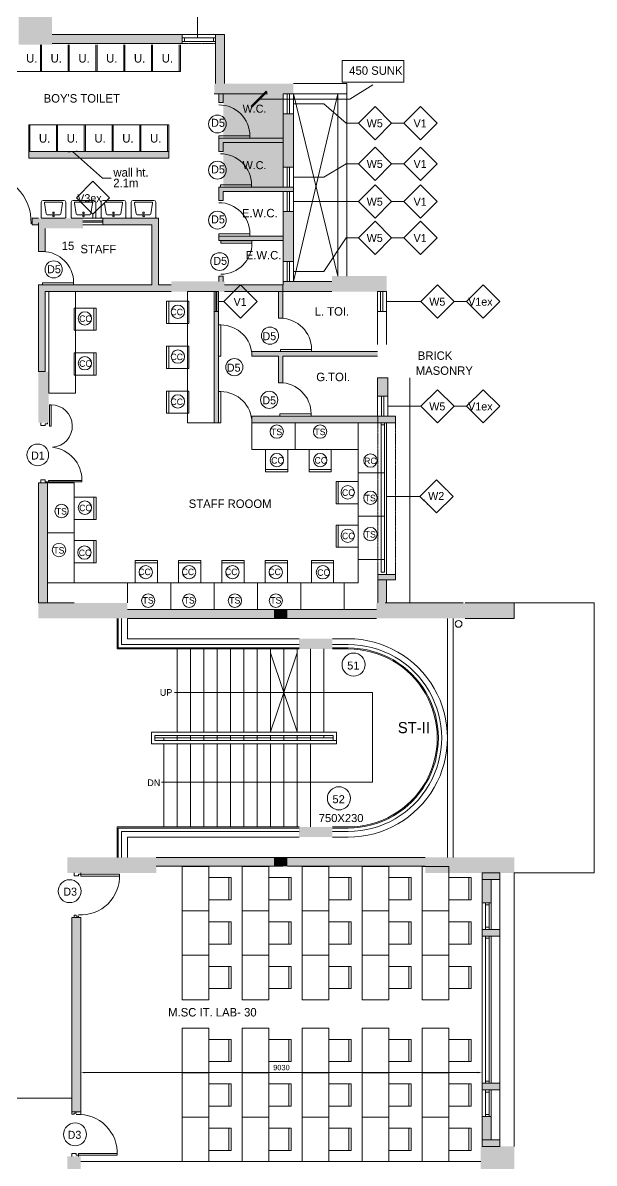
# Model space of a CAD drawing. Extents: x 348043 to 758301, y 133827 to 256568.
# Drawn here: x 726633 to 739486, y 165982 to 191629 of the extents above; entities that cross this region are included whole.
import ezdxf

# ---------------------------------------------------------------- set-up
doc = ezdxf.new("R2010")
doc.units = 0
doc.header["$LTSCALE"] = 900
doc.header["$MEASUREMENT"] = 0
doc.header["$PDMODE"] = 34
doc.linetypes.add('DASHED2', pattern=[0.375, 0.25, -0.125])
doc.linetypes.add('HIDDEN', pattern=[0.375, 0.25, -0.125])
doc.layers.get('0').update_dxf_attribs({"color": 1, "linetype": 'CONTINUOUS'})
doc.layers.get('DEFPOINTS').update_dxf_attribs({"color": 3, "linetype": 'CONTINUOUS'})
for name, color, linetype, lineweight in [('ARCL-HATCH-230', 253, 'CONTINUOUS', 5), ('ARLC-DIM0', 8, 'CONTINUOUS', 9), ('ARLC-DOOR-W', 140, 'CONTINUOUS', 5), ('ARLC-ELE0', 24, 'CONTINUOUS', 9), ('ARLC-FUR (NOMN)', 3, 'CONTINUOUS', 9), ('ARLC-FURN', 46, 'CONTINUOUS', 5), ('ARLC-GAS BURNER', 51, 'CONTINUOUS', 5), ('ARLC-GRILL', 53, 'CONTINUOUS', 9), ('ARLC-HATCH-C', 251, 'CONTINUOUS', 5), ('ARLC-TEXT  DOOR', 190, 'CONTINUOUS', 5), ('ARLC-TEXT0', 1, 'CONTINUOUS', 9), ('ARLC-WALL', 6, 'CONTINUOUS', 15), ('glass', 4, 'CONTINUOUS', 5), ('SANITORY', 16, 'CONTINUOUS', 5)]:
    doc.layers.add(name, color=color, linetype=linetype, lineweight=lineweight)
doc.layers.add('WALL', color=1, linetype='CONTINUOUS')
doc.styles.add('ARAIL', font='arial.ttf')
doc.styles.add('ARIAL', font='arial.ttf')
doc.styles.add('swati', font='GOTHIC.TTF')
doc.dimstyles.new('DIM 100', dxfattribs={"dimscale": 100, "dimtxt": 2, "dimasz": 1.2, "dimexe": 1, "dimexo": 1, "dimgap": 1, "dimtad": 0, "dimdec": 0, "dimzin": 9, "dimdsep": 46, "dimtxsty": 'ARIAL', "dimblk1": 'ARCHTICK', "dimblk2": 'ARCHTICK', "dimsah": 1, "dimcen": 1, "dimdle": 1.5, "dimclrd": 1, "dimclre": 251, "dimclrt": 4, "dimadec": 0, "dimazin": 0, "dimtfac": 1, "dimtdec": 0, "dimtmove": 2, "dimatfit": 3, "dimfxl": 50, "dimfxlon": 1, "dimtolj": 1, "dimtzin": 0, "dimlwd": 5, "dimlwe": 9, "dimarcsym": 0})
doc.dimstyles.new('DIM 50', dxfattribs={"dimscale": 50, "dimtxt": 2.2, "dimasz": 1.2, "dimexe": 0, "dimexo": 0, "dimgap": 1.5, "dimtad": 1, "dimzin": 9, "dimdsep": 46, "dimtxsty": 'ARIAL', "dimblk1": 'ARCHTICK', "dimblk2": 'ARCHTICK', "dimsah": 1, "dimcen": 1, "dimclrd": 1, "dimclre": 8, "dimclrt": 4, "dimazin": 0, "dimtfac": 1, "dimtmove": 0, "dimatfit": 3, "dimldrblk": 'ARCHTICK', "dimfxl": 1, "dimfxlon": 1, "dimtolj": 1, "dimtzin": 0, "dimlwd": 5, "dimlwe": 5, "dimarcsym": 0})
doc.dimstyles.new('dim-100', dxfattribs={"dimscale": 100, "dimtxt": 2, "dimasz": 1.5, "dimexe": 1.5, "dimexo": 1.5, "dimgap": 0.4, "dimtad": 0, "dimdec": 0, "dimdsep": 46, "dimtxsty": 'ARAIL', "dimblk": 'ARCHTICK', "dimcen": 2.5, "dimdle": 0.5, "dimclrd": 1, "dimclre": 252, "dimclrt": 4, "dimadec": 1, "dimazin": 0, "dimtfac": 1, "dimtdec": 0, "dimtix": 1, "dimtmove": 2, "dimatfit": 3, "dimldrblk": 'ARCHTICK', "dimfxl": 1, "dimlwe": 0, "dimarcsym": 0})

# ---------------------------------------------------------------- blocks, each defined once
blk = doc.blocks.new('jjuj')
at = {"layer": 'ARLC-DOOR-W', "ltscale": 0.1}
for p, q in [((5733136, -29654), (5733136, -29679)), ((5733286, -29654), (5733286, -29719))]:
    blk.add_line(p, q, dxfattribs=at)
blk.add_lwpolyline([(5733286, -29719), (5733186, -29719), (5733186, -29679), (5733136, -29679)], dxfattribs=at)
blk = doc.blocks.new('frame')
at = {"layer": 'ARLC-DOOR-W', "ltscale": 0.1}
for q in [(5733186, -30979), (5733286, -31004)]:
    blk.add_line((5733186, -31004), q, dxfattribs=at)
blk.add_lwpolyline([(5733286, -31004), (5733286, -30955), (5733236, -30955), (5733236, -30979), (5733186, -30979)], dxfattribs=at)
blk = doc.blocks.new('gfhmk')
at = {"layer": 'ARLC-DOOR-W', "ltscale": 0.1}
for p, q in [((5733137, -36608), (5732262, -36608)), ((5733137, -36568), (5732263, -36568)), ((5733137, -36568), (5733137, -36608))]:
    blk.add_line(p, q, dxfattribs=at)
blk.add_arc((5733137, -36608), 875, 177.3797, 273.233, dxfattribs=at)
blk = doc.blocks.new('hhh')
at = {"layer": 'ARLC-DOOR-W', "lineweight": -2}
for p, q in [((5670.868, -1049.521), (5670.868, -1049.571)), ((5670.868, -1049.521), (5671.568, -1049.521)), ((5670.868, -1049.521), (5670.868, -1049.571)), ((5670.868, -1049.571), (5671.568, -1049.571)), ((5671.568, -1049.521), (5671.568, -1049.571))]:
    blk.add_line(p, q, dxfattribs=at)
blk.add_arc((5670.868, -1049.521), 0.7, 0, 90, dxfattribs=at)
blk = doc.blocks.new('hjmh')
at = {"layer": 'ARLC-DOOR-W', "ltscale": 0.1}
for p, q in [((5668.312, -1072.854), (5667.201, -1072.854)), ((5667.201, -1072.854), (5667.201, -1072.894)), ((5667.201, -1072.894), (5668.312, -1072.894)), ((5668.312, -1072.894), (5668.312, -1072.854))]:
    blk.add_line(p, q, dxfattribs=at)
blk.add_arc((5668.299, -1072.899), 1.098, 179.7169, 271.8564, dxfattribs=at)
blk = doc.blocks.new('door1')
at = {"layer": 'ARLC-DOOR-W', "ltscale": 0.1}
for p, q in [((5736558, -55290), (5736558, -55768)), ((5736558, -55290), (5736593, -55290)), ((5736593, -55290), (5736593, -55768)), ((5736558, -55768), (5736593, -55768)), ((5737288, -56990), (5737288, -57025))]:
    blk.add_line(p, q, dxfattribs=at)
at = {"layer": 'ARLC-DOOR-W'}
for p, q in [((5736538, -56990), (5737288, -56990)), ((5736538, -57025), (5736538, -56990)), ((5736538, -57025), (5737288, -57025))]:
    blk.add_line(p, q, dxfattribs=at)
at = {"layer": 'ARLC-DOOR-W', "ltscale": 0.1}
for centre, radius, start, end in [((5736593, -55768), 478, 273.5633, 90), ((5736538, -56990), 750, 0, 83.5441)]:
    blk.add_arc(centre, radius, start, end, dxfattribs=at)
blk = doc.blocks.new('_ArchTick')
at = {"layer": 'WALL', "color": 0, "linetype": 'ByBlock', "const_width": 0.15}
blk.add_lwpolyline([(-0.5, -0.5), (0.5, 0.5)], dxfattribs=at)
blk = doc.blocks.new('WASHBASIN')
at = {"layer": 'SANITORY', "color": 7, "lineweight": 5, "ltscale": 0.1}
for p, q in [((6119042, -104908), (6119042, -104438)), ((6119082, -104398), (6119422, -104398)), ((6119082, -104857), (6119082, -104490)), ((6119105, -104470), (6119346, -104508)), ((6119363, -104528), (6119363, -104819)), ((6119442, -104418), (6119442, -104928)), ((6119105, -104877), (6119346, -104839)), ((6119422, -104948), (6119082, -104948))]:
    blk.add_line(p, q, dxfattribs=at)
for centre in [(6119322, -104674), (6119393, -104674)]:
    blk.add_circle(centre, 18, dxfattribs=at)
for centre, radius, start, end in [((6119082, -104438), 40, 90, 180), ((6119102, -104490), 20, 80.9394, 180), ((6119102, -104490), 20, 80.9394, 180), ((6119343, -104528), 20, 0, 80.9394), ((6119422, -104418), 20, 0, 90), ((6119102, -104857), 20, 180, 279.0606), ((6119343, -104819), 20, 279.0606, 0), ((6119082, -104908), 40, 180, 270), ((6119422, -104928), 20, 270, 0)]:
    blk.add_arc(centre, radius, start, end, dxfattribs=at)
blk = doc.blocks.new('dfg2154')
at = {"layer": 'ARLC-FURN'}
blk.add_line((5964549, -129277), (5965049, -129277), dxfattribs=at)
blk.add_lwpolyline([(5964549, -129329), (5965049, -129329), (5965049, -128829), (5964549, -128829)], close=True, dxfattribs=at)
blk = doc.blocks.new('SFS')
at = {"layer": 'ARLC-FUR (NOMN)'}
for centre in [(5527116, -108524), (5528091, -108524), (5527171, -109165), (5528093, -109165)]:
    blk.add_circle(centre, 150, dxfattribs=at)
at = {"layer": 'ARLC-FURN', "ltscale": 0.1}
for p, q in [((5528654, -108764), (5526704, -108764)), ((5526704, -108764), (5526704, -109214)), ((5527679, -108764), (5527679, -109364)), ((5528654, -109364), (5528654, -108764))]:
    blk.add_line(p, q, dxfattribs=at)
at = {"layer": 'ARLC-GAS BURNER', "rotation": 180}
for p in [(11491928, -237593), (11492903, -237593)]:
    blk.add_blockref('dfg2154', p, dxfattribs=at)
at = {"layer": 'ARLC-FUR (NOMN)'}
for s, p in [('CC', (5526949, -108591)), ('CC', (5527924, -108591)), ('TS', (5527045, -109231)), ('TS', (5527968, -109231))]:
    blk.add_text(s, height=145.4, dxfattribs=at).set_placement(p)
blk = doc.blocks.new('A$C124fbc97')
at = {"layer": 'ARLC-FURN', "ltscale": 0.1}
blk.add_line((1000, 500), (1000, 1100), dxfattribs=at)
for points in [[(0, 1100), (0, 500), (1000, 500)], [(0, 1100), (1000, 1100)]]:
    blk.add_lwpolyline(points, dxfattribs=at)
at = {"layer": 'ARLC-GAS BURNER'}
blk.add_blockref('dfg2154', (-5964299, 129329), dxfattribs=at)
blk = doc.blocks.new('*D107')
at = {"layer": 'ARLC-DIM0', "color": 251, "lineweight": 9}
for p, q in [((727936, 168020), (727936, 167920)), ((736966, 168020), (736966, 167920))]:
    blk.add_line(p, q, dxfattribs=at)
at = {"layer": 'ARLC-DIM0', "color": 1, "lineweight": 5}
blk.add_line((728036, 168020), (736866, 168020), dxfattribs=at)
at = {"layer": 'ARLC-DIM0', "color": 1, "lineweight": 50}
for points in [[(728036, 168037), (728036, 168004), (727936, 168020)], [(736866, 168037), (736866, 168004), (736966, 168020)]]:
    blk.add_solid(points, dxfattribs=at)
at = {"layer": 'DEFPOINTS', "color": 0, "lineweight": 50}
for p in [(727936, 168023), (736966, 168023), (736966, 168020)]:
    blk.add_point(p, dxfattribs=at)
at = {"layer": 'ARLC-DIM0', "color": 4, "lineweight": 9, "insert": (732451, 168132), "char_height": 120, "attachment_point": 5, "style": 'ARIAL'}
blk.add_mtext('\\A1;9030', dxfattribs=at)

msp = doc.modelspace()

# ---------------------------------------------------------------- hatches: boundary and pattern name
at = {"layer": 'ARCL-HATCH-230'}
h = msp.add_hatch(color=256, dxfattribs=at)
h.dxf.hatch_style = 1
h.paths.add_polyline_path([(727291, 191164), (727291, 191364), (730221, 191364), (730221, 191164)])
h.paths.add_polyline_path([(730971, 191164), (730971, 191364), (731171, 191364), (731171, 190264), (730971, 190264)])
h = msp.add_hatch(color=256, dxfattribs=at)
h.dxf.hatch_style = 1
h.paths.add_polyline_path([(731041, 187634), (731041, 187934), (732721, 187934), (732721, 187834), (731141, 187834), (731141, 187634)])
h.paths.add_polyline_path([(731041, 188734), (731141, 188734), (731141, 188934), (732491, 188934), (732491, 189034), (731041, 189034)])
h.paths.add_polyline_path([(731041, 186734), (732491, 186734), (732491, 186834), (731041, 186834)])
h.paths.add_polyline_path([(731041, 189834), (731041, 190034), (731141, 190034), (731141, 189834)])
h.paths.add_polyline_path([(731041, 185814), (731041, 185934), (731141, 185934), (731141, 185814)])
h = msp.add_hatch(color=256, dxfattribs=at)
h.dxf.hatch_style = 1
h.paths.add_polyline_path([(732491, 189034), (732491, 188384), (732721, 188384), (732721, 189584), (732491, 189584)])
h = msp.add_hatch(color=256, dxfattribs=at)
h.dxf.hatch_style = 1
h.paths.add_polyline_path([(726766, 188734), (726766, 188584), (729916, 188584), (729916, 188734)])
h.paths.add_polyline_path([(727991.6, 188564.9), (727991.6, 188258.3), (728690.3, 188258.3), (728690.3, 188564.9)], flags=24)
h = msp.add_hatch(color=256, dxfattribs=at)
h.dxf.hatch_style = 1
h.paths.add_polyline_path([(726986, 186484), (727136, 186484), (727136, 187004), (726986, 187004)])
h.paths.add_polyline_path([(726841, 187234), (726841, 187084), (726986, 187084), (726986, 187234)])
h.paths.add_polyline_path([(730936, 182784), (730936, 182634), (731036, 182634), (731036, 182784)])
h.paths.add_polyline_path([(729971, 185584), (727136, 185584), (727136, 183784), (726986, 183784), (726986, 185734), (729536, 185734), (729536, 187084), (728436, 187084), (728436, 187234), (729686, 187234), (729686, 185734), (729971, 185734)])
h = msp.add_hatch(color=256, dxfattribs=at)
h.dxf.hatch_style = 1
h.paths.add_polyline_path([(732491, 186834), (732491, 187384), (732721, 187384), (732721, 186264), (732491, 186264)])
h = msp.add_hatch(color=256, dxfattribs=at)
h.dxf.hatch_style = 1
h.paths.add_polyline_path([(731910.8, 185584, 0.3325238), (731784.3, 185646.6, 0.5205671), (731593.7, 185707.4, 0.0541292), (731582.2, 185734), (732486, 185734), (732486, 185584)])
h.paths.add_polyline_path([(731383.2, 185584), (731171, 185584), (731171, 185601.7, -0.1796824), (731253.2, 185623, -0.2484039), (731280.4, 185734), (731582.2, 185734, -0.0541292), (731593.7, 185707.4, -0.5205671), (731784.3, 185646.6, -0.3325238), (731910.8, 185584), (731679.9, 185584), (731531.6, 185732.3)])
h.paths.add_polyline_path([(731679.9, 185584), (731531.6, 185732.3), (731383.2, 185584)])
h.paths.add_polyline_path([(731171, 185734), (731280.4, 185734, 0.2484039), (731253.2, 185623, 0.1796824), (731171, 185601.7)])
h = msp.add_hatch(color=256, dxfattribs=at)
h.dxf.hatch_style = 1
h.paths.add_polyline_path([(732486, 185734), (732491, 185734), (732491, 185814), (733586, 185814), (733586, 185584), (732486, 185584)])
h = msp.add_hatch(color=256, dxfattribs=at)
h.dxf.hatch_style = 1
h.paths.add_polyline_path([(731786, 184134), (731786, 184234), (734615.3, 184234), (734615.3, 184134), (732486, 184134), (732486, 183534), (732386, 183534), (732386, 184134)])
h.paths.add_polyline_path([(732386, 185584), (732486, 185584), (732486, 184984), (732386, 184984)])
h = msp.add_hatch(color=256, dxfattribs=at)
h.dxf.hatch_style = 1
h.paths.add_polyline_path([(731036, 185134), (730936, 185134), (730936, 182784), (731036, 182784)])
h = msp.add_hatch(color=256, dxfattribs=at)
h.dxf.hatch_style = 1
h.paths.add_polyline_path([(734615.3, 183234), (734615.3, 183644.5), (734845.3, 183644.5), (734845.3, 183234)])
h.paths.add_polyline_path([(734616, 182634), (734616, 182784), (734845.3, 182784), (735016, 182784), (735016, 182634), (734616, 182634)])
h = msp.add_hatch(color=256, dxfattribs=at)
h.dxf.hatch_style = 1
h.paths.add_polyline_path([(734616, 182634), (734616, 182784), (731781.9, 182784), (731781.9, 182634)])
h = msp.add_hatch(color=256, dxfattribs=at)
h.dxf.hatch_style = 1
h.paths.add_polyline_path([(726986, 178584), (726986, 181284), (727186, 181284), (727186, 178584)])
h = msp.add_hatch(color=256, dxfattribs=at)
h.dxf.hatch_style = 1
h.paths.add_polyline_path([(734616, 178584), (734616, 179099), (734816, 179099), (734816, 178584)])
h.paths.add_polyline_path([(734616, 179099), (734616, 179224), (735016, 179224), (735016, 179099)])
h = msp.add_hatch(color=256, dxfattribs=at)
h.dxf.hatch_style = 1
h.paths.add_polyline_path([(737686, 178584), (736586, 178584), (736586, 178234), (737686, 178234)])
h = msp.add_hatch(color=256, dxfattribs=at)
h.dxf.hatch_style = 1
h.paths.add_polyline_path([(728986, 178234), (728986, 178434), (732286, 178434), (732286, 178234)])
h = msp.add_hatch(color=256, dxfattribs=at)
h.dxf.hatch_style = 1
h.paths.add_polyline_path([(732586, 178234), (732586, 178434), (734586, 178434), (734586, 178234)])
h = msp.add_hatch(color=256, dxfattribs=at)
h.dxf.hatch_style = 1
h.paths.add_polyline_path([(732586, 172659), (732586, 172859), (735686, 172859), (735686, 172659)])
h.paths.add_polyline_path([(729636, 172659), (729636, 172859), (732286, 172859), (732286, 172659)])
h = msp.add_hatch(color=256, dxfattribs=at)
h.dxf.hatch_style = 1
h.paths.add_polyline_path([(736966, 166509), (736966, 167029), (737166, 167029), (737166, 166509)])
h.paths.add_polyline_path([(736966, 171839), (736966, 172359), (737166, 172359), (737166, 171839)])
h.paths.add_polyline_path([(736966, 166359), (736966, 166509), (737366, 166509), (737366, 166359)])
h.paths.add_polyline_path([(736966, 167779), (737366, 167779), (737366, 167629), (736966, 167629)])
h.paths.add_polyline_path([(736966, 171089), (736966, 171239), (737366, 171239), (737366, 171089)])
h.paths.add_polyline_path([(736966, 172359), (736966, 172509), (737366, 172509), (737366, 172359)])
at = {"layer": 'ARCL-HATCH-230', "linetype": 'DASHED2'}
h = msp.add_hatch(dxfattribs=at)
h.set_pattern_fill('ANSI31', color=256)
h.set_pattern_definition([(45, (727735.95938, 167133.99307), (-0.0883883476, 0.0883883476), [])])
h.paths.add_polyline_path([(727736, 171509), (727936, 171509), (727936, 169618), (727936, 167134), (727736, 167134)])
at = {"layer": 'ARLC-HATCH-C', "ltscale": 0.1}
for points in [[(726541, 191134), (727079, 191134), (727099, 191134), (727291, 191134), (727291, 191334), (727291, 191884), (726541, 191884), (726541, 191334)], [(730941, 190034), (730941, 190264), (732721, 190264), (732721, 190034)], [(727986, 187234), (727986, 187004), (726986, 187004), (726986, 187234)], [(729971, 185814), (731171, 185814), (731171, 185614), (731171, 185584), (731001.7, 185584), (730851.7, 185584), (729971, 185584), (729971, 185614)], [(733586, 185734), (733586, 185584), (733986, 185584), (734186, 185584), (734816, 185584), (734816, 185934), (734586, 185934), (734386, 185934), (733586, 185934)], [(727216, 183784), (726986, 183784), (726986, 182634), (727216, 182634)], [(728986, 178584), (728986, 178234), (726986, 178234), (726986, 178584)], [(728986, 178584), (728986, 178234), (726986, 178234), (726986, 178584)], [(736586, 178584), (736586, 178234), (734586, 178234), (734586, 178584)], [(736586, 178584), (736586, 178234), (734586, 178234), (734586, 178584)], [(732586, 178234), (732586, 178434), (732286, 178434), (732286, 178234)], [(732586, 178234), (732586, 178434), (732286, 178434), (732286, 178234)], [(732847.3, 177546), (732847.3, 177776), (733597.3, 177776), (733597.3, 177546)], [(732847.3, 173545), (732847.3, 173315), (733597.3, 173315), (733597.3, 173545)], [(727636, 172509), (727636, 172859), (729636, 172859), (729636, 172509)], [(732586, 172659), (732586, 172859), (732286, 172859), (732286, 172659)], [(735686, 172509), (735686, 172859), (737686, 172859), (737686, 172509)], [(736936, 165609), (737336, 165609), (737686, 165609), (737686, 166359), (737336, 166359), (736936, 166359), (736936, 166069), (736936, 165869)]]:
    msp.add_hatch(color=256, dxfattribs=at).paths.add_polyline_path(points)
at = {"layer": 'ARLC-HATCH-C', "lineweight": 0, "ltscale": 1000}
msp.add_hatch(color=254, dxfattribs=at).paths.add_polyline_path([(731141, 190034), (732491, 190034), (732491, 187934), (731141, 187934)])
at = {"layer": 'ARLC-HATCH-C', "ltscale": 0.1}
h = msp.add_hatch(color=256, dxfattribs=at)
h.paths.add_polyline_path([(727636, 165234), (727636, 166134), (727936, 166134), (727936, 165234)])
h.paths.add_polyline_path([(720051.3, 185937.7), (720051.3, 184304.7), (722296.8, 184304.7), (722296.8, 185937.7)], flags=24)

# ---------------------------------------------------------------- linework, layer by layer
at = {"layer": 'ARLC-DIM0', "color": 4, "lineweight": 9}
msp.add_line((724736, 167441), (727736, 167441), dxfattribs=at)
at = {"layer": 'ARLC-DOOR-W'}
for p, q in [((732578.3, 190034), (732578.3, 189584)), ((732630.6, 190034), (732630.6, 189584)), ((732578.3, 188384), (732578.3, 187934)), ((732630.6, 188384), (732630.6, 187934)), ((732578.3, 187834), (732578.3, 187384)), ((732630.6, 187834), (732630.6, 187384)), ((728436, 187234), (727986, 187234)), ((728436, 187174), (727986, 187174)), ((728436, 187144), (727986, 187144)), ((728436, 187084), (727986, 187084)), ((732578.3, 186264), (732578.3, 185814)), ((732630.6, 186264), (732630.6, 185814)), ((730976, 185134), (730976, 185584)), ((730996, 185134), (730996, 185584)), ((734676.3, 185584), (734676.3, 185134)), ((734728.6, 185584), (734728.6, 185134)), ((734703.6, 183234), (734703.6, 182784)), ((734756, 183234), (734756, 182784))]:
    msp.add_line(p, q, dxfattribs=at)
for points in [[(730271, 191289), (730221, 191289), (730221, 191209), (730271, 191209)], [(730921, 191209), (730921, 191289), (730271, 191289), (730271, 191209)], [(730971, 191289), (730921, 191289), (730921, 191209), (730971, 191209)], [(732491, 190034), (732721, 190034), (732721, 189584), (732491, 189584)], [(732491, 188384), (732721, 188384), (732721, 187934), (732491, 187934)], [(732491, 187834), (732721, 187834), (732721, 187384), (732491, 187384)], [(732491, 186264), (732721, 186264), (732721, 185814), (732491, 185814)], [(730936, 185134), (731036, 185134), (731036, 185584), (730936, 185584)], [(734615.3, 185584), (734816, 185584), (734816, 185134), (734615.3, 185134)], [(734615.3, 183234), (734845.3, 183234), (734845.3, 182784), (734615.3, 182784)], [(734771, 182634), (734771, 182584), (734691, 182584), (734691, 182634)], [(734691, 182584), (734771, 182584), (734771, 179274), (734691, 179274)], [(737121, 171839), (737121, 171789), (737041, 171789), (737041, 171839)], [(737041, 171789), (737121, 171789), (737121, 171289), (737041, 171289)], [(737121, 171289), (737121, 171239), (737041, 171239), (737041, 171289)], [(737121, 171089), (737121, 171039), (737041, 171039), (737041, 171089)], [(737041, 171039), (737121, 171039), (737121, 167829), (737041, 167829)], [(737121, 167829), (737121, 167779), (737041, 167779), (737041, 167829)], [(737121, 167629), (737121, 167579), (737041, 167579), (737041, 167629)], [(737041, 167579), (737121, 167579), (737121, 167079), (737041, 167079)], [(737121, 167079), (737121, 167029), (737041, 167029), (737041, 167079)]]:
    msp.add_lwpolyline(points, close=True, dxfattribs=at)
at = {"layer": 'ARLC-ELE0'}
for p, q in [((730221, 191364), (730971, 191364)), ((733721, 190034), (733721, 185934)), ((733921, 190034), (733921, 185934)), ((735336, 183644.5), (735336, 178584)), ((737686, 178584), (739486, 178584)), ((739486, 172509), (739486, 178584)), ((736186, 172859), (736186, 178234)), ((736311, 172859), (736311, 178234)), ((730107.3, 177546.5), (730107.3, 175676)), ((730407.3, 177546.5), (730407.3, 175676)), ((730707.3, 177546.5), (730707.3, 175676)), ((731007.3, 177546.5), (731007.3, 175676)), ((731307.3, 177546.5), (731307.3, 175676)), ((731607.3, 177546.5), (731607.3, 175676)), ((731907.3, 177546.5), (731907.3, 175676)), ((732207.3, 177546.5), (732207.3, 175676)), ((732507.3, 177546.5), (732507.3, 175676)), ((732807.3, 177546.5), (732807.3, 175676)), ((733107.3, 177546.5), (733107.3, 175676)), ((733407.3, 177546.5), (733407.3, 175676)), ((729807.3, 175546), (729807.3, 175491)), ((730107.3, 175601), (730107.3, 175546)), ((730107.3, 175546), (730107.3, 175491)), ((730407.3, 175601), (730407.3, 175546)), ((730407.3, 175546), (730407.3, 175491)), ((730707.3, 175601), (730707.3, 175546)), ((730707.3, 175546), (730707.3, 175491)), ((731007.3, 175601), (731007.3, 175546)), ((731007.3, 175546), (731007.3, 175491)), ((731307.3, 175601), (731307.3, 175546)), ((731307.3, 175546), (731307.3, 175491)), ((731607.3, 175601), (731607.3, 175546)), ((731607.3, 175546), (731607.3, 175491)), ((731907.3, 175601), (731907.3, 175546)), ((731907.3, 175546), (731907.3, 175491)), ((732207.3, 175601), (732207.3, 175546)), ((732207.3, 175546), (732207.3, 175491)), ((732507.3, 175601), (732507.3, 175546)), ((732507.3, 175546), (732507.3, 175491)), ((732807.3, 175601), (732807.3, 175546)), ((732807.3, 175546), (732807.3, 175491)), ((733107.3, 175601), (733107.3, 175546)), ((733107.3, 175546), (733107.3, 175491)), ((733407.3, 175601), (733407.3, 175546)), ((729807.3, 175416), (729807.3, 173546.5)), ((730107.3, 175416), (730107.3, 173546.5)), ((730407.3, 175416), (730407.3, 173546.5)), ((730707.3, 175416), (730707.3, 173546.5)), ((731007.3, 175416), (731007.3, 173546.5)), ((731307.3, 175416), (731307.3, 173546.5)), ((731607.3, 175416), (731607.3, 173546.5)), ((731907.3, 175416), (731907.3, 173546.5)), ((732207.3, 175416), (732207.3, 173546.5)), ((732507.3, 175416), (732507.3, 173546.5)), ((732807.3, 175416), (732807.3, 173546.5)), ((733107.3, 175416), (733107.3, 173546.5)), ((737366, 171239), (737366, 172384)), ((737686, 172509), (739486, 172509)), ((737366, 171089), (737366, 167779)), ((737366, 167629), (737366, 166484))]:
    msp.add_line(p, q, dxfattribs=at)
at = {"layer": 'ARLC-ELE0', "lineweight": 13, "ltscale": 0.1}
for p, q in [((727028.5, 190534), (727028.5, 191134)), ((727053.5, 190534), (727053.5, 191134)), ((727653.5, 190534), (727653.5, 191134)), ((727678.5, 190534), (727678.5, 191134)), ((728278.5, 190534), (728278.5, 191134)), ((728303.5, 190534), (728303.5, 191134)), ((728903.5, 190534), (728903.5, 191134)), ((728928.5, 190534), (728928.5, 191134)), ((729528.5, 190534), (729528.5, 191134)), ((729553.5, 190534), (729553.5, 191134)), ((730153.5, 190534), (730153.5, 191134)), ((730178.5, 190534), (730178.5, 191134)), ((726403.5, 190534), (730178.5, 190534)), ((726766, 189334), (729916, 189334)), ((726766, 188734), (726766, 189334)), ((726791, 188734), (726791, 189334)), ((727391, 188734), (727391, 189334)), ((727416, 188734), (727416, 189334)), ((728016, 188734), (728016, 189334)), ((728041, 188734), (728041, 189334)), ((728641, 188734), (728641, 189334)), ((728666, 188734), (728666, 189334)), ((729266, 188734), (729266, 189334)), ((729291, 188734), (729291, 189334)), ((729891, 188734), (729891, 189334)), ((729916, 188734), (729916, 189334))]:
    msp.add_line(p, q, dxfattribs=at)
at = {"layer": 'ARLC-ELE0', "linetype": 'HIDDEN', "ltscale": 0.006}
for p, q in [((730971, 191164), (730221, 191164)), ((734616, 182634), (734616, 179224)), ((735016, 182634), (735016, 179224))]:
    msp.add_line(p, q, dxfattribs=at)
at = {"layer": 'ARLC-ELE0', "color": 251, "linetype": 'Continuous', "lineweight": 5, "ltscale": 0.5}
for p, q in [((733721, 185934), (732721, 190034)), ((733721, 190034), (732721, 185814))]:
    msp.add_line(p, q, dxfattribs=at)
at = {"layer": 'ARLC-ELE0', "linetype": 'Continuous', "ltscale": 0.01}
for p, q in [((728756, 177546), (728756, 178234)), ((728986, 177776), (728986, 178234)), ((732847.3, 177776), (728986, 177776)), ((732847.3, 177546), (728756, 177546)), ((729602.3, 175546), (733611.9, 175546)), ((728756, 172859), (728756, 173545)), ((732847.3, 173545), (728756, 173545)), ((728986, 172859), (728986, 173315)), ((732847.3, 173315), (728986, 173315))]:
    msp.add_line(p, q, dxfattribs=at)
at = {"layer": 'ARLC-ELE0', "ltscale": 0.5}
for p, q in [((733955.2, 177776), (733597.3, 177776)), ((733955.2, 177546), (733597.3, 177546)), ((733955.2, 173315), (733597.3, 173315))]:
    msp.add_line(p, q, dxfattribs=at)
at = {"layer": 'ARLC-ELE0', "lineweight": 5}
for p, q in [((732207.3, 177459.5), (732507.3, 176569.5)), ((732807.3, 177459.5), (732507.3, 176569.5)), ((732507.3, 176569.5), (730046.2, 176569.5)), ((732507.3, 176569.5), (732207.3, 175679.5)), ((732507.3, 176569.5), (732807.3, 175679.5)), ((732507.3, 176569.5), (734499, 176569.5)), ((734499, 176569.5), (734499, 174553.8)), ((734499, 174553.8), (729751.2, 174553.8)), ((737686, 166359), (737686, 172509)), ((736966, 171839), (736966, 171239)), ((736966, 171089), (736966, 167779)), ((736966, 167629), (736966, 167029))]:
    msp.add_line(p, q, dxfattribs=at)
msp.add_lwpolyline([(733815.9, 190778.9), (735206.5, 190778.9), (735206.5, 190292.9), (733815.9, 190292.9)], close=True, dxfattribs=at)
at = {"layer": 'ARLC-ELE0'}
msp.add_circle((736436, 178109), 75, dxfattribs=at)
at = {"layer": 'ARLC-FUR (NOMN)'}
for centre in [(730122.2, 185131), (728029.7, 184981), (730122.2, 184121.7), (728029.7, 183971.7), (730122.2, 183112.5), (732346.5, 182434.6), (733321.1, 182434.6), (732348.7, 181794.1), (733323.7, 181794.1), (734452.4, 181783.4), (733941.3, 181069.1), (734452.4, 180947.4), (728029.7, 180724.7), (727504.6, 180649.5), (733941.3, 180094.1), (734452.4, 180130.6), (727447.4, 179771.6), (728019.9, 179715.6), (733383.5, 179271.2)]:
    msp.add_circle(centre, 150.4, dxfattribs=at)
at = {"layer": 'ARLC-FURN', "ltscale": 0.1}
for p, q in [((731786, 182634), (731786, 182034)), ((732761, 182034), (732761, 182634)), ((734178.6, 182034), (734178.6, 182634)), ((731786, 182034), (734178.6, 182034)), ((734178.6, 182034), (734178.6, 179034)), ((734178.6, 181509), (734778.6, 181509)), ((727786, 181284), (727186, 181284)), ((727786, 179034), (727786, 181284)), ((734178.6, 180534), (734778.6, 180534)), ((727786, 180159), (727186, 180159)), ((734178.6, 179559), (734778.6, 179559)), ((728986, 179034), (727186, 179034)), ((733861, 179034), (734178.6, 179034)), ((727186, 178584), (727786, 178584))]:
    msp.add_line(p, q, dxfattribs=at)
for points in [[(727216, 183296.5), (727216, 185584), (727816, 185584), (727816, 183296.5)], [(730936, 182634), (730936, 185584), (730336, 185584), (730336, 182634)], [(733861, 179034), (732886, 179034), (732886, 178434), (733861, 178434)]]:
    msp.add_lwpolyline(points, close=True, dxfattribs=at)
at = {"layer": 'ARLC-GRILL', "linetype": 'Continuous', "ltscale": 0.01}
for p, q in [((728781, 177571), (728781, 178234)), ((728856, 177646), (728856, 178234)), ((732847.3, 177571), (728781, 177571)), ((732847.3, 177646), (728856, 177646)), ((729527.3, 175676), (733686.9, 175676)), ((729602.3, 175601), (733611.9, 175601)), ((729602.3, 175491), (733686.9, 175491)), ((733611.9, 175601), (733611.9, 175491)), ((733686.9, 175491), (733686.9, 175676)), ((733686.9, 175491), (733686.9, 175416)), ((729527.3, 175416), (733686.9, 175416)), ((728781, 172859), (728781, 173520)), ((732847.3, 173520), (728781, 173520)), ((728856, 172859), (728856, 173445)), ((732847.3, 173445), (728856, 173445))]:
    msp.add_line(p, q, dxfattribs=at)
at = {"layer": 'ARLC-GRILL', "ltscale": 0.01}
for p, q in [((733955.2, 177646), (733597.3, 177646)), ((733955.2, 177571), (733597.3, 177571))]:
    msp.add_line(p, q, dxfattribs=at)
at = {"layer": 'ARLC-GRILL'}
for p, q in [((729527.3, 175416), (729527.3, 175676)), ((729602.3, 175601), (729602.3, 175491))]:
    msp.add_line(p, q, dxfattribs=at)
at = {"layer": 'ARLC-TEXT  DOOR'}
for p, q in [((730566, 191289), (730566, 193327.2)), ((732721, 189809), (733402.1, 189809)), ((733904.1, 189372), (733402.1, 189809)), ((734555.6, 189745.3), (734182.2, 189372)), ((734928.9, 189372), (734555.6, 189745.3)), ((735580.4, 189745.3), (735207.1, 189372)), ((735953.8, 189372), (735580.4, 189745.3)), ((734182.2, 189372), (733904.1, 189372)), ((734182.2, 189372), (734555.6, 188998.6)), ((734555.6, 188998.6), (734928.9, 189372)), ((735207.1, 189372), (734928.9, 189372)), ((735207.1, 189372), (735580.4, 188998.6)), ((735580.4, 188998.6), (735953.8, 189372)), ((734555.6, 188832.8), (734182.2, 188459.5)), ((734928.9, 188459.5), (734555.6, 188832.8)), ((735580.4, 188832.8), (735207.1, 188459.5)), ((735953.8, 188459.5), (735580.4, 188832.8)), ((733402.1, 188159), (733904.1, 188459.5)), ((734182.2, 188459.5), (733904.1, 188459.5)), ((734182.2, 188459.5), (734555.6, 188086.1)), ((734555.6, 188086.1), (734928.9, 188459.5)), ((735207.1, 188459.5), (734928.9, 188459.5)), ((735207.1, 188459.5), (735580.4, 188086.1)), ((735580.4, 188086.1), (735953.8, 188459.5)), ((728211, 188068.9), (727837.6, 187695.5)), ((728584.3, 187695.5), (728211, 188068.9)), ((732721, 188159), (733402.1, 188159)), ((734555.6, 187982.3), (734182.2, 187609)), ((734928.9, 187609), (734555.6, 187982.3)), ((735580.4, 187982.3), (735207.1, 187609)), ((735953.8, 187609), (735580.4, 187982.3)), ((727837.6, 187695.5), (728211, 187322.2)), ((728211, 187322.2), (728584.3, 187695.5)), ((732721, 187609), (734182.2, 187609)), ((734182.2, 187609), (734555.6, 187235.6)), ((734555.6, 187235.6), (734928.9, 187609)), ((735207.1, 187609), (734928.9, 187609)), ((735207.1, 187609), (735580.4, 187235.6)), ((735580.4, 187235.6), (735953.8, 187609)), ((728211, 187234), (728211, 187322.2)), ((734555.6, 187166.3), (734182.2, 186793)), ((734928.9, 186793), (734555.6, 187166.3)), ((735580.4, 187166.3), (735207.1, 186793)), ((735953.8, 186793), (735580.4, 187166.3)), ((733402.1, 186039), (733904.1, 186793)), ((734182.2, 186793), (733904.1, 186793)), ((734182.2, 186793), (734555.6, 186419.6)), ((734555.6, 186419.6), (734928.9, 186793)), ((735207.1, 186793), (734928.9, 186793)), ((735207.1, 186793), (735580.4, 186419.6)), ((735580.4, 186419.6), (735953.8, 186793)), ((732721, 186039), (733402.1, 186039)), ((731531.6, 185732.3), (731158.2, 185359)), ((731904.9, 185359), (731531.6, 185732.3)), ((735963, 185732.3), (735589.6, 185359)), ((736336.3, 185359), (735963, 185732.3)), ((736987.8, 185732.3), (736614.5, 185359)), ((737361.2, 185359), (736987.8, 185732.3)), ((731168.3, 185359), (731036, 185359)), ((731158.2, 185359), (731531.6, 184985.6)), ((731531.6, 184985.6), (731904.9, 185359)), ((735589.6, 185359), (734816, 185359)), ((735589.6, 185359), (735963, 184985.6)), ((735963, 184985.6), (736336.3, 185359)), ((736614.5, 185359), (736336.3, 185359)), ((736614.5, 185359), (736987.8, 184985.6)), ((736987.8, 184985.6), (737361.2, 185359)), ((735963, 183377.8), (735589.6, 183004.5)), ((736336.3, 183004.5), (735963, 183377.8)), ((736987.8, 183377.8), (736614.5, 183004.5)), ((737361.2, 183004.5), (736987.8, 183377.8)), ((735589.6, 183004.5), (734845.3, 183004.5)), ((735589.6, 183004.5), (735963, 182631.1)), ((735963, 182631.1), (736336.3, 183004.5)), ((736614.5, 183004.5), (736336.3, 183004.5)), ((736614.5, 183004.5), (736987.8, 182631.1)), ((736987.8, 182631.1), (737361.2, 183004.5)), ((734816, 180979), (735564.7, 180979))]:
    msp.add_line(p, q, dxfattribs=at)
for centre, radius in [((731010.1, 189353.3), 200.1), ((731010.1, 188314.9), 200.1), ((731010.1, 187191.2), 200.1), ((731059.8, 186258.4), 200.1), ((727327.6, 186082.8), 193), ((732193.2, 184592), 193), ((731391.5, 183883.8), 193), ((732176.5, 183148.6), 193), ((726968.9, 181911), 245.2), ((727686.4, 172098.9), 257.3), ((727809.5, 166630.3), 257.3)]:
    msp.add_circle(centre, radius, dxfattribs=at)
at = {"layer": 'ARLC-TEXT0', "color": 4, "ltscale": 0.1}
msp.add_circle((734074.9, 177194.5), 260, dxfattribs=at)
at = {"layer": 'ARLC-WALL', "ltscale": 0.1}
for p, q in [((727291, 191364), (730221, 191364)), ((730221, 191164), (730221, 191364)), ((730971, 191364), (731171, 191364)), ((730971, 190264), (730971, 191364)), ((731171, 190264), (731171, 191364)), ((730221, 191164), (727291, 191164)), ((732721, 190264), (733921, 190264)), ((733921, 190034), (733921, 190264)), ((730941, 190034), (732141, 190034)), ((731041, 190034), (731041, 189834)), ((731041, 189834), (731141, 189834)), ((731141, 190034), (731141, 189834)), ((732721, 190034), (733921, 190034)), ((732491, 189584), (732491, 189034)), ((732491, 189584), (732721, 189584)), ((732721, 189584), (732721, 188384)), ((731041, 189034), (731041, 188734)), ((731041, 189034), (732491, 189034)), ((732491, 189034), (732491, 188384)), ((731141, 188934), (731141, 188734)), ((731141, 188934), (732491, 188934)), ((729916, 188734), (726766, 188734)), ((726766, 188734), (726766, 188584)), ((726766, 188584), (729916, 188584)), ((729916, 188734), (729916, 188584)), ((731041, 188734), (731141, 188734)), ((732491, 188384), (732721, 188384)), ((731041, 187934), (731041, 187634)), ((731041, 187934), (732721, 187934)), ((731141, 187834), (731141, 187634)), ((731141, 187834), (732721, 187834)), ((731141, 187834), (732721, 187834)), ((732721, 187934), (732721, 187834)), ((731041, 187634), (731141, 187634)), ((726841, 187234), (726841, 187084)), ((726986, 187234), (726841, 187234)), ((728436, 187234), (729686, 187234)), ((729686, 187234), (729686, 185734)), ((732491, 187384), (732491, 186834)), ((732491, 187384), (732721, 187384)), ((732721, 187384), (732721, 186264)), ((726986, 187084), (726841, 187084)), ((726986, 187134), (726986, 186484)), ((726986, 186484), (726986, 187004)), ((727136, 186484), (727136, 187004)), ((728436, 187084), (729536, 187084)), ((729536, 187084), (729536, 185734)), ((731041, 186834), (731041, 186734)), ((731041, 186834), (732491, 186834)), ((731041, 186734), (732491, 186734)), ((732491, 186834), (732491, 186264)), ((726986, 186484), (727136, 186484)), ((732491, 186264), (732721, 186264)), ((726986, 185734), (729536, 185734)), ((726986, 185734), (726986, 183784)), ((729686, 185734), (729971, 185734)), ((731041, 185934), (731041, 185814)), ((731041, 185934), (731141, 185934)), ((731141, 185934), (731141, 185814)), ((731171, 185734), (732491, 185734)), ((732486, 185734), (732486, 184984)), ((732491, 185814), (733586, 185814)), ((732491, 185814), (732491, 185734)), ((727136, 185584), (729971, 185584)), ((727136, 185584), (727136, 183784)), ((731171, 185584), (732486, 185584)), ((732386, 185584), (732386, 184984)), ((732486, 185584), (733586, 185584)), ((730936, 185134), (730936, 182634)), ((731036, 185134), (731036, 182634)), ((732386, 184984), (732486, 184984)), ((734615.3, 185134), (734615.3, 184394.5)), ((734615.3, 185134), (734816, 185134)), ((734816, 185134), (734816, 184394.5)), ((731786, 184234), (731786, 184134)), ((731786, 184234), (734615.3, 184234)), ((731786, 184134), (732386, 184134)), ((732386, 184134), (732386, 183534)), ((732486, 184134), (732486, 183534)), ((732486, 184134), (734615.3, 184134)), ((726986, 183784), (727136, 183784)), ((732386, 183534), (732486, 183534)), ((730936, 182634), (731036, 182634)), ((731781.9, 182784), (731781.9, 182634)), ((731781.9, 182784), (734616, 182784)), ((731781.9, 182634), (734616, 182634)), ((726986, 181284), (726986, 178584)), ((726986, 181284), (727186, 181284)), ((727186, 181284), (727186, 178584)), ((734616, 178584), (734616, 179099)), ((734816, 178584), (734816, 179099)), ((727186, 178584), (726986, 178584)), ((727186, 178584), (726986, 178584)), ((734786, 178584), (736536, 178584)), ((734786, 178584), (736536, 178584)), ((736586, 178584), (737686, 178584)), ((736586, 178584), (737686, 178584)), ((737686, 178234), (737686, 178584)), ((737686, 178234), (737686, 178584)), ((728986, 178434), (734586, 178434)), ((728986, 178434), (732286, 178434)), ((732586, 178434), (734586, 178434)), ((728986, 178234), (734586, 178234)), ((728986, 178234), (732286, 178234)), ((732586, 178234), (734586, 178234)), ((736586, 178234), (737686, 178234)), ((736586, 178234), (737686, 178234)), ((729631, 172659), (732486, 172659)), ((729631, 172659), (732486, 172659)), ((729636, 172859), (735686, 172859)), ((729636, 172859), (735686, 172859)), ((732586, 172659), (735686, 172659)), ((732636, 172659), (735686, 172659)), ((727736, 167134), (727736, 171509)), ((727936, 171509), (727736, 171509)), ((727936, 169618), (727936, 171509)), ((727936, 167076.2), (727936, 169618)), ((727735.3, 167134), (727935.3, 167134))]:
    msp.add_line(p, q, dxfattribs=at)
at = {"layer": 'ARLC-WALL', "lineweight": 5, "ltscale": 0.1}
for p, q in [((728436, 187084), (728436, 187234)), ((730936, 185134), (731036, 185134))]:
    msp.add_line(p, q, dxfattribs=at)
at = {"layer": 'ARLC-WALL', "color": 251, "linetype": 'DASHED2', "lineweight": 9, "ltscale": 0.005}
for p, q in [((734816, 179224), (734816, 182634)), ((737166, 171839), (737166, 171239)), ((737166, 171089), (737166, 167779)), ((737166, 167629), (737166, 167029))]:
    msp.add_line(p, q, dxfattribs=at)
at = {"layer": 'ARLC-WALL'}
for points in [[(734845.3, 183644.5), (734615.3, 183644.5), (734615.3, 183234), (734845.3, 183234)], [(735016, 182784), (734616, 182784), (734616, 182634), (735016, 182634)], [(735016, 179224), (734616, 179224), (734616, 179099), (735016, 179099)], [(737366, 172509), (736966, 172509), (736966, 172359), (737366, 172359)], [(737166, 171839), (736966, 171839), (736966, 172359), (737166, 172359)], [(737366, 171239), (736966, 171239), (736966, 171089), (737366, 171089)], [(737366, 167779), (736966, 167779), (736966, 167629), (737366, 167629)], [(737166, 167029), (736966, 167029), (736966, 166509), (737166, 166509)], [(737366, 166509), (736966, 166509), (736966, 166359), (737366, 166359)]]:
    msp.add_lwpolyline(points, close=True, dxfattribs=at)
at = {"layer": 'glass', "ltscale": 0.1}
msp.add_line((727936, 166018.5), (736936, 166018.5), dxfattribs=at)

# ---------------------------------------------------------------- block references
msp.add_blockref('door1', (-5009324.3, 238327.3))
at = {"xscale": -1}
msp.add_blockref('jjuj', (6460322.3, 212288.3), dxfattribs=at)
at = {"rotation": 180}
msp.add_blockref('jjuj', (6460322.3, 151629.7), dxfattribs=at)
at = {"layer": 'ARCL-HATCH-230', "linetype": 'DASHED2'}
for p in [(-4797717.7, 287798), (-4795767.7, 287798)]:
    msp.add_blockref('SFS', p, dxfattribs=at)
at = {"layer": 'ARCL-HATCH-230', "linetype": 'DASHED2', "xscale": -1}
for p, rotation in [((731316.5, 172657.5), 89.99999999999993), ((732666.5, 172657.5), 89.99999999999993), ((734016.5, 172657.5), 89.99999999999993), ((735366.5, 172657.5), 89.99999999999993), ((736716.5, 172657.5), 89.99999999999993), ((731316.5, 171657.5), 89.99999999999993), ((732666.5, 171657.5), 89.99999999999993), ((734016.5, 171657.5), 89.99999999999993), ((735366.5, 171657.5), 89.99999999999993), ((736716.5, 171657.5), 89.99999999999993), ((731316.5, 170657.5), 89.99999999999993), ((732666.5, 170657.5), 89.99999999999993), ((734016.5, 170657.5), 89.99999999999993), ((735366.5, 170657.5), 89.99999999999993), ((736716.5, 170657.5), 89.99999999999993), ((731316.5, 169017), 89.99999999999977), ((732666.5, 169017), 89.99999999999977), ((734016.5, 169017), 89.99999999999977), ((735366.5, 169017), 89.99999999999977), ((736716.5, 169017), 89.99999999999977), ((731316.5, 168017), 89.99999999999977), ((732666.5, 168017), 89.99999999999977), ((734016.5, 168017), 89.99999999999977), ((735366.5, 168017), 89.99999999999977), ((736716.5, 168017), 89.99999999999977), ((731316.5, 167017), 89.99999999999977), ((732666.5, 167017), 89.99999999999977), ((734016.5, 167017), 89.99999999999977), ((735366.5, 167017), 89.99999999999977), ((736716.5, 167017), 89.99999999999977)]:
    msp.add_blockref('A$C124fbc97', p, dxfattribs=dict(at, rotation=rotation))
at = {"layer": 'ARLC-DOOR-W', "ltscale": 0.1, "xscale": 1000, "yscale": 1000, "zscale": 1000}
for p in [(-4939826.9, 1238604.5), (-4939789.9, 1237504.5), (-4939826.9, 1236404.5), (-4943791.2, 1235304.5), (-4938439.1, 1233804.5), (-4938449.9, 1232356)]:
    msp.add_blockref('hhh', p, dxfattribs=at)
at = {"layer": 'ARLC-DOOR-W', "ltscale": 0.1, "xscale": -1000, "yscale": 1000, "zscale": 1000}
for name, p, rotation in [('hjmh', (-347177, 5855444.7), 89.99999999999977), ('hhh', (-4939779.4, -862846.5), 180), ('hhh', (1780606.5, -5486733.9), 270), ('hhh', (1780606.5, -5488233.9), 270)]:
    msp.add_blockref(name, p, dxfattribs=dict(at, rotation=rotation))
at = {"layer": 'ARLC-DOOR-W', "xscale": -1}
for name, p in [('jjuj', (6461072.3, 202163.3)), ('jjuj', (6461072.3, 202163.3)), ('gfhmk', (6461072.3, 209048.3)), ('frame', (6461072.3, 202513.3))]:
    msp.add_blockref(name, p, dxfattribs=at)
at = {"layer": 'ARLC-DOOR-W', "rotation": 180}
for name, p in [('frame', (6461021.6, 136129.7)), ('gfhmk', (6461022.3, 129594.7)), ('jjuj', (6461021.6, 136479.7))]:
    msp.add_blockref(name, p, dxfattribs=at)
at = {"layer": 'ARLC-GAS BURNER'}
for p, rotation in [((598957.2, -5779834), 90), ((598957.2, -5780843.3), 90), ((863007.4, 6145858.4), 270), ((598957.2, -5784090.4), 90), ((863007.4, 6144883.4), 270), ((598957.2, -5785065.4), 90), ((6698172.8, 50205.2), 180)]:
    msp.add_blockref('dfg2154', p, dxfattribs=dict(at, rotation=rotation))
at = {"layer": 'ARLC-GAS BURNER', "xscale": -1, "rotation": 270}
for p in [(859194.8, -5779684), (859194.8, -5780693.3), (859194.8, -5781702.6)]:
    msp.add_blockref('dfg2154', p, dxfattribs=at)
at = {"layer": 'ARLC-GAS BURNER'}
for p in [(-5232453.1, 310862.8), (-5231478.1, 310862.8)]:
    msp.add_blockref('dfg2154', p, dxfattribs=at)
at = {"layer": 'SANITORY', "lineweight": 5, "xscale": -1, "rotation": 89.99999999999977}
for p in [(622650, 6306676), (623325, 6306676), (624000, 6306676), (624675, 6306676)]:
    msp.add_blockref('WASHBASIN', p, dxfattribs=at)

# ---------------------------------------------------------------- texts
at = {"layer": 'ARLC-FUR (NOMN)'}
for s, p in [('CC', (729954.8, 185052.2)), ('CC', (727901.6, 184902.2)), ('CC', (729954.8, 184042.9)), ('CC', (727901.6, 183892.9)), ('CC', (729954.8, 183033.6)), ('TS', (732218.4, 182355.8)), ('TS', (733193, 182355.8)), ('CC', (732220.6, 181715.3)), ('CC', (733195.6, 181715.3)), ('RC', (734311.5, 181704.6)), ('CC', (733813.2, 180990.3)), ('TS', (734324.3, 180868.5)), ('TS', (727376.5, 180570.7)), ('CC', (727901.6, 180645.9)), ('CC', (733813.2, 180015.3)), ('TS', (734324.3, 180051.8)), ('TS', (727319.3, 179692.7)), ('CC', (727891.8, 179636.8)), ('CC', (733255.4, 179192.4))]:
    msp.add_text(s, height=145.38, dxfattribs=at).set_placement(p)
at = {"layer": 'ARLC-TEXT  DOOR'}
for s, p in [('D5', (730869.3, 189290.1)), ('D5', (730869.3, 188242.4)), ('D5', (730869.3, 187118.7)), ('D5', (730919.1, 186185.3)), ('D5', (727179.9, 185997.1)), ('D5', (732024.9, 184491.3)), ('D5', (731223.3, 183783.1)), ('D5', (732021.8, 183047.9)), ('D1', (726818.7, 181807.2)), ('D3', (727545, 171998.4)), ('D3', (727641.9, 166529.7))]:
    msp.add_text(s, height=180, dxfattribs=at).set_placement(p)
at = {"layer": 'ARLC-TEXT  DOOR', "char_height": 180, "width": 367.355, "attachment_point": 7}
for s, insert in [('\\pi3.67764;W5', (734365.1, 189276.6)), ('\\pi33.67764;V1', (735390, 189276.6)), ('\\pi3.67764;W5', (734365.1, 188364.1)), ('\\pi33.67764;V1', (735390, 188364.1)), ('\\pi-176.32236;V3ex', (728034.5, 187591.8)), ('\\pi3.67764;W5', (734365.1, 187513.6)), ('\\pi33.67764;V1', (735390, 187513.6)), ('\\pi3.67764;W5', (734365.1, 186697.6)), ('\\pi33.67764;V1', (735390, 186697.6)), ('\\pi33.67764;V1', (731341.1, 185263.6)), ('\\pi3.67764;W5', (735772.5, 185263.6)), ('\\pi-146.32236;V1ex', (736797.4, 185263.6)), ('\\pi3.67764;W5', (735772.5, 182909.1)), ('\\pi-146.32236;V1ex', (736797.4, 182909.1))]:
    msp.add_mtext(s, dxfattribs=dict(at, insert=insert))
at = {"layer": 'ARLC-TEXT0', "linetype": 'Continuous', "style": 'swati'}
for s, p in [('U.', (726709.1, 190735.1)), ('U.', (727258.6, 190735.1)), ('U.', (727883.6, 190735.1)), ('U.', (728508.6, 190735.1)), ('U.', (729133.6, 190735.1)), ('U.', (729758.6, 190735.1)), ('450 SUNK', (733975.3, 190459.7)), ("BOY'S TOILET", (727102.6, 189834.8)), ('U.', (726996.1, 188935.1)), ('U.', (727621.1, 188935.1)), ('U.', (728246.1, 188935.1)), ('U.', (728871.1, 188935.1)), ('U.', (729496.1, 188935.1)), ('wall ht.', (728671.5, 188169.3)), ('2.1m', (728668.4, 187932.4)), ('E.W.C.', (731562.2, 187253.8)), ('15', (727509, 186518.1)), (' STAFF', (727859.9, 186445.6)), ('E.W.C.', (731647.2, 186307.3)), ('L. TOI.', (733197.7, 185043.3)), ('BRICK ', (735517.6, 184048.7)), ('       MASONRY', (734977.6, 183711.8)), ('G.TOI.', (733233.8, 183569.6)), ('STAFF ROOOM', (730365.3, 180718.2)), ('M.SC IT. LAB- 30', (729902.1, 169281.4))]:
    msp.add_text(s, height=190, dxfattribs=at).set_placement(p)
at = {"layer": 'ARLC-TEXT0', "style": 'swati'}
for s, height, p in [('W.C.', 180, (731578.7, 189607.3)), ('W.C.', 180, (731578.7, 188337.8)), ('ST-II', 250, (735067.9, 175652.8))]:
    msp.add_text(s, height=height, dxfattribs=at).set_placement(p)
at = {"layer": 'ARLC-TEXT0'}
for s, p in [('UP', (729717.1, 176493.1)), ('DN', (729434.9, 174463.1))]:
    msp.add_text(s, height=150, dxfattribs=at).set_placement(p)
at = {"layer": 'ARLC-TEXT0', "color": 4, "ltscale": 0.1, "char_height": 180, "attachment_point": 5, "style": 'ARIAL'}
for s, insert in [('51', (734068.5, 177173.1)), ('52', (733738, 174166.3))]:
    msp.add_mtext(s, dxfattribs=dict(at, insert=insert))

# ---------------------------------------------------------------- dimensions: what is measured, and where the dimension line sits
at = {"layer": 'ARLC-DIM0', "color": 4, "lineweight": 9}
dim = msp.add_aligned_dim(p1=(727936, 168023.5), p2=(736966, 168023.5), distance=-3, dimstyle='DIM 100', override={"dimtxt": 1.2, "dimasz": 1, "dimgap": 0.5, "dimtad": 1, "dimdle": 1, "dimfxl": 0.18, "dimtfillclr": 256, "dimarcsym": 2}, dxfattribs=at)
dim.commit()
dim.dimension.update_dxf_attribs({"geometry": '*D107', "text_midpoint": (732451, 168131.8)})

# ---------------------------------------------------------------- leaders
at = {"layer": 'ARLC-TEXT0', "ltscale": 0.1}
msp.add_leader([(731946.5, 189915), (733986.2, 189915), (734508.7, 190237)], dimstyle='DIM 50', override={"dimasz": 7}, dxfattribs=at)
at = {"layer": 'ARLC-TEXT0'}
msp.add_leader([(727753, 188734), (728424.5, 188135.8), (728622.5, 188135.8)], dimstyle='dim-100', override={"dimgap": 0.4, "dimtad": 0, "dimfxl": 50, "dimfxlon": 1, "dimtfillclr": 256, "dimlwd": 9, "dimlwe": 9}, dxfattribs=at)

# ---------------------------------------------------------------- next in the draw order: texts
at = {"layer": 'ARLC-TEXT  DOOR', "insert": (735748.2, 180897.5), "char_height": 180, "width": 367.355, "attachment_point": 7, "bg_fill": 2}
msp.add_mtext('\\pi3.67764;W2', dxfattribs=at)
at = {"layer": 'ARLC-TEXT0', "color": 4, "ltscale": 0.1, "insert": (733793.3, 173742.1), "char_height": 180, "attachment_point": 5, "style": 'ARIAL', "bg_fill": 2}
msp.add_mtext('750X230', dxfattribs=at)

# ---------------------------------------------------------------- next in the draw order: linework, layer by layer
at = {"layer": 'ARLC-ELE0', "ltscale": 0.5}
msp.add_line((733955.2, 173545), (733597.3, 173545), dxfattribs=at)
for radius in [2230.5, 2000.5]:
    msp.add_arc((733955.2, 175545.5), radius, 269.99997, 90.00007, dxfattribs=at)
at = {"layer": 'ARLC-GRILL', "ltscale": 0.01}
for p, q in [((733955.2, 173520), (733597.3, 173520)), ((733955.2, 173445), (733597.3, 173445))]:
    msp.add_line(p, q, dxfattribs=at)
for radius in [2100.5, 2025.5]:
    msp.add_arc((733955.2, 175545.5), radius, 269.99997, 90.00007, dxfattribs=at)
at = {"layer": 'ARLC-TEXT  DOOR'}
for p, q in [((735938.1, 181352.3), (735564.7, 180979)), ((736311.4, 180979), (735938.1, 181352.3)), ((735564.7, 180979), (735938.1, 180605.6)), ((735938.1, 180605.6), (736311.4, 180979))]:
    msp.add_line(p, q, dxfattribs=at)
at = {"layer": 'ARLC-TEXT0', "color": 4, "ltscale": 0.1}
msp.add_circle((733744.4, 174187.7), 260, dxfattribs=at)

doc.saveas('drawing.dxf')
